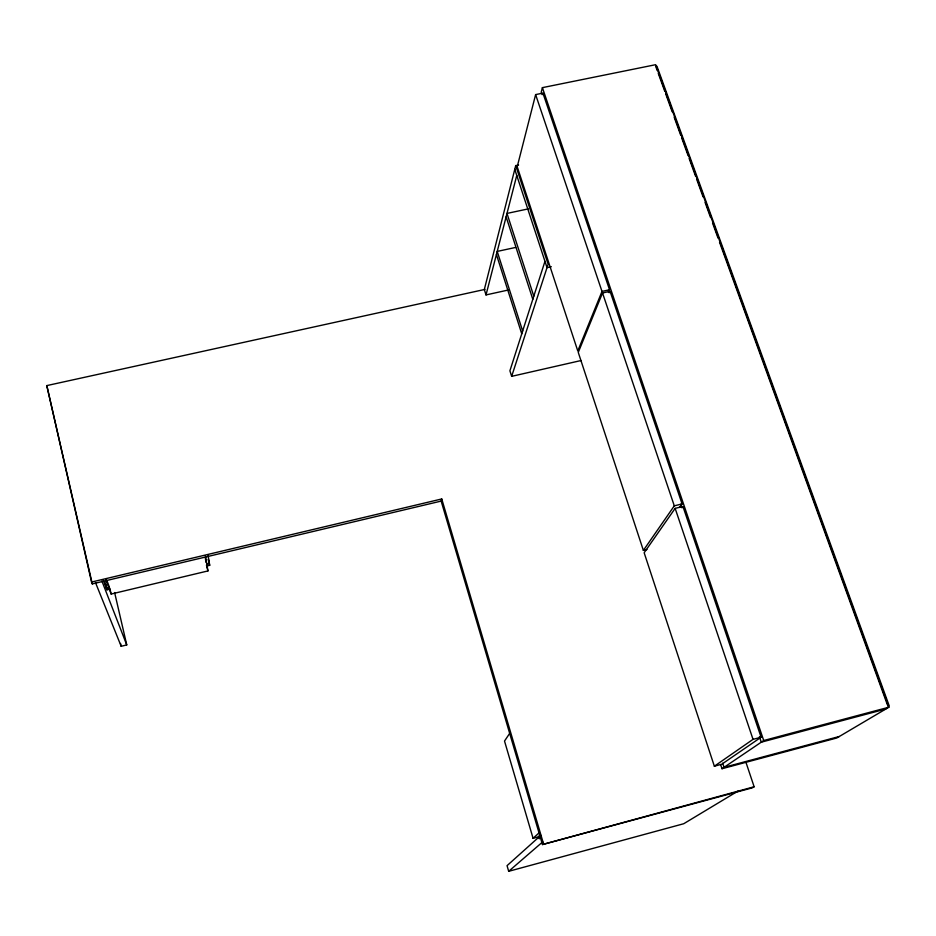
<?xml version="1.0" encoding="UTF-8"?>
<svg xmlns="http://www.w3.org/2000/svg" width="936" height="936" viewBox="0 0 936 936"><rect width="100%" height="100%" fill="white"/><g stroke="black" fill="none" stroke-linecap="round" stroke-linejoin="round"><path stroke-width="1.4" d="M518.579 164.993L515.724 165.59L484.321 289.54L486.018 294.922L508.704 289.926M535.626 94.594L517.21 166.748L577.781 350.953L602 291.424L535.626 94.594L542.927 93.109L609.535 289.75L608.435 292.395M486.018 294.922L516.766 175.43M720.626 764.56L722.007 768.725L836.725 738.013L888.884 707.207L655.656 64.689L542.4 87.645L541.254 92.067L542.131 94.665M745.781 761.822L754.135 786.766L752.298 787.855L542.459 844.553L441.16 501.088L441.745 498.958L91.541 582.052L46.8 385.597L485.035 289.388M544.963 261.331L509.909 370.796L511.664 376.342L581.045 360.535M511.664 376.342L548.133 264.221L515.724 165.59M679.595 507.464L682.087 503.942L610.061 291.307L602.527 292.98L578.261 352.404L643.371 550.403L646.963 549.514M510.225 732.572L504.516 741.055L533.075 838.317L539.241 836.655M643.371 550.403L674.294 505.838L682.087 503.942M675.148 508.365L644.155 552.755L714.355 766.21L721.761 764.221L761.097 737.217L682.941 506.481L675.148 508.365L753.035 739.358L714.355 766.21M533.075 838.317L539.417 832.525M540.891 835.298L507.055 865.66L508.681 871.311L683.736 823.727L737.849 791.154M508.681 871.311L542.74 841.85M542.459 844.553L754.135 786.766M722.007 768.725L763.717 740.528L888.884 707.207M839.288 736.492L724.054 767.333L722.674 763.179M753.035 739.358L761.097 737.217M887.89 706.153L889.2 705.803L656.955 66.269L655.762 66.503L657.259 70.621M885.842 709.008L761.284 742.178L759.412 736.644M95.472 582.566L121.177 646.285L126.746 644.927L114.613 592.523M91.541 582.052L92.301 583.912L441.16 501.088M109.161 587.352L106.341 588.019L105.031 582.344M206.575 564.162L209.395 563.484L208.33 559.237M103.381 580.367L107.02 589.797L109.828 589.13M206.879 566.011L209.687 565.332L208.12 555.504M105.674 579.63L111.15 594.044L207.932 570.937L205.464 555.949M602 291.424L609.535 289.75M551.304 266.69L547.034 267.626L514.765 169.346M515.584 247.443L497.215 251.421L522.651 331.005M528.267 208.892L506.984 213.42L533.801 296.197M101.895 581.045L126.746 644.927M106.786 580.215L109.29 586.849M658.254 73.371L664.735 91.213M665.73 93.963L672.2 111.805M674.201 117.292L680.671 135.135M681.665 137.884L688.147 155.727M689.142 158.476L695.612 176.319M696.606 179.069L703.088 196.911M705.077 202.398L710.553 217.503M712.553 222.99L718.029 238.083M719.527 242.202L887.386 704.785M46.8 385.597L92.301 583.912M542.4 87.645L763.717 740.528M608.377 290.406L609.172 292.746M680.764 504.258L681.97 507.839M602.527 292.98L674.294 505.838M506.119 216.824L532.806 299.309M496.419 254.522L521.75 333.836M441.745 498.958L543.477 843.675M538.457 836.059L539.276 838.843M208.283 559.693L209.687 565.332M206.482 565.145L207.932 570.937M109.793 588.171L111.15 594.044M120.533 643.442L121.177 646.285M105.721 584.134L107.02 589.797M205.347 558.254L206.025 562.384"/></g></svg>
